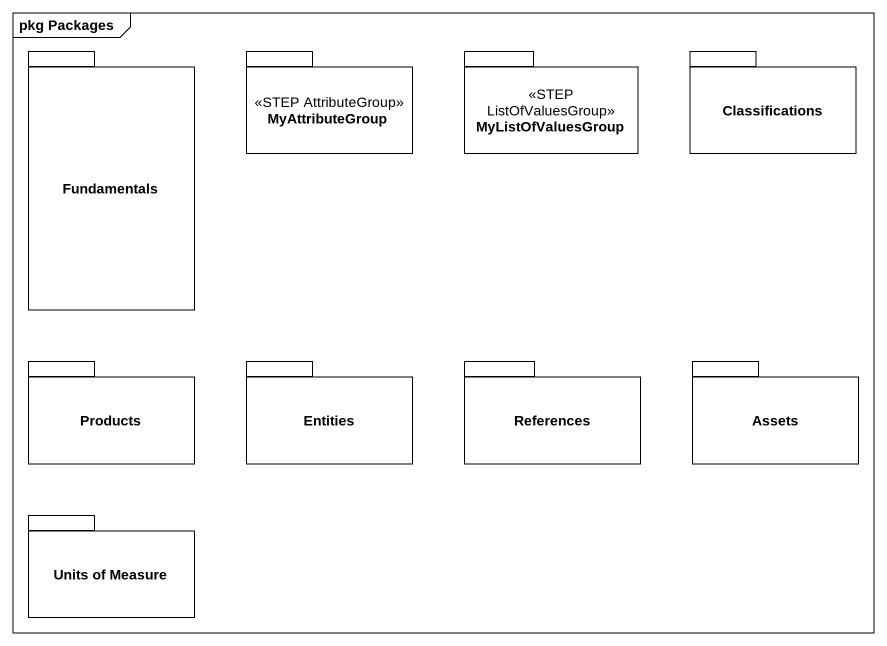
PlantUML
@startuml
mainframe pkg Packages
package Fundamentals {
}
package MyAttributeGroup <<STEP AttributeGroup>> {
}
package MyListOfValuesGroup <<STEP ListOfValuesGroup>> {
}
package Classifications {
}
package Products {
}
package Entities {
}
package References {
}
package Assets {
}
package "Units of Measure" as Units_of_Measure {
}
@enduml
